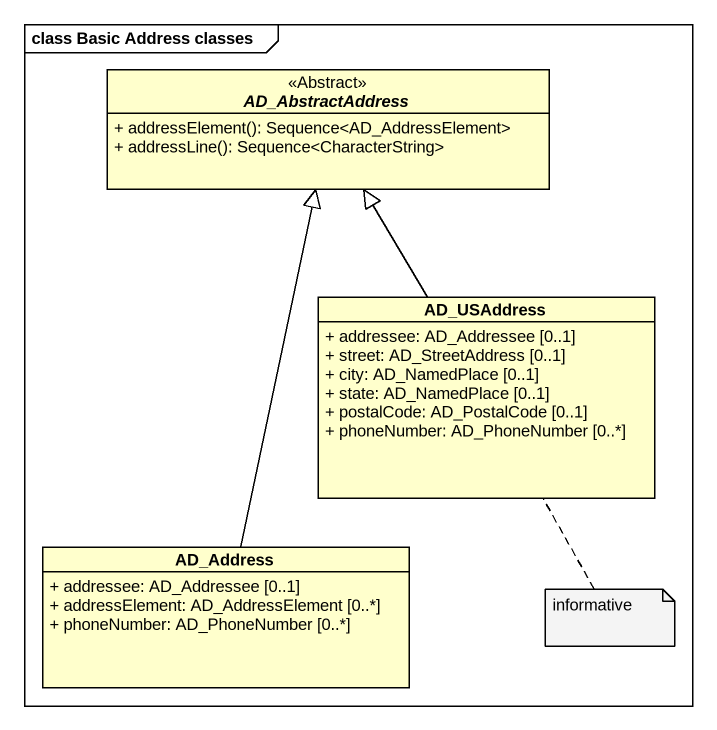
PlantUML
@startuml
mainframe class Basic Address classes
hide circle
hide empty members
skinparam classAttributeIconSize 0
abstract class AD_AbstractAddress <<Abstract>> {
  + addressElement(): Sequence<AD_AddressElement>
  + addressLine(): Sequence<CharacterString>
}
class AD_USAddress {
  + addressee: AD_Addressee [0..1]
  + street: AD_StreetAddress [0..1]
  + city: AD_NamedPlace [0..1]
  + state: AD_NamedPlace [0..1]
  + postalCode: AD_PostalCode [0..1]
  + phoneNumber: AD_PhoneNumber [0..*]
}
class AD_Address {
  + addressee: AD_Addressee [0..1]
  + addressElement: AD_AddressElement [0..*]
  + phoneNumber: AD_PhoneNumber [0..*]
}
AD_USAddress -up-|> AD_AbstractAddress
AD_Address -up-|> AD_AbstractAddress
note bottom of AD_USAddress : informative
@enduml
